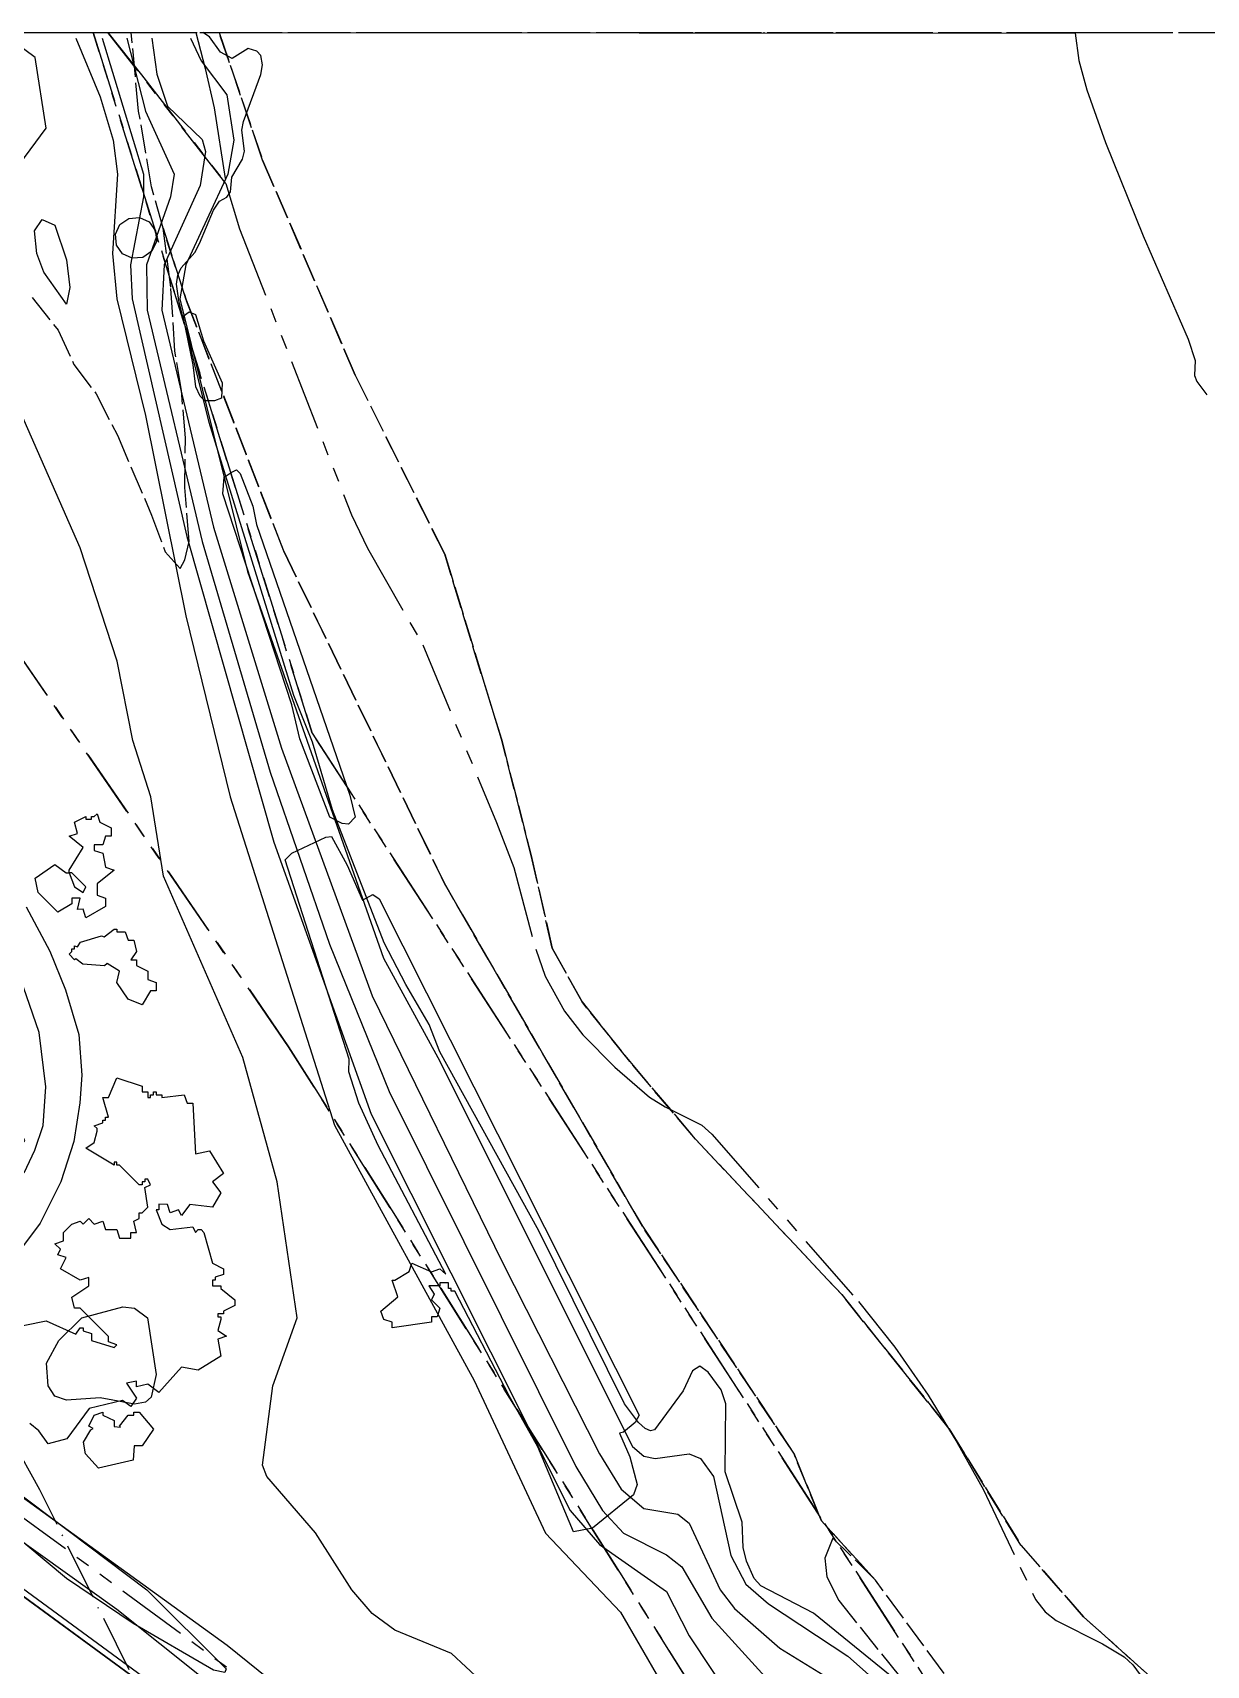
# Model space of a CAD drawing. Header units: metres. Extents: x -400 to 800, y -650 to 500.
# Drawn here: x -245.3 to -140.9, y 354.7 to 500 of the extents above; entities that cross this region are included whole.
import ezdxf

# ---------------------------------------------------------------- set-up
doc = ezdxf.new("R2010")
doc.units = ezdxf.units.M
doc.header["$LTSCALE"] = 2
for name, pattern in [('DASHDOT', [3.556, 2.54, -0.508, 0, -0.508]), ('DASHED', [1.524, 1.27, -0.254]), ('PHANTOM', [6.35, 3.175, -0.635, 0.635, -0.635, 0.635, -0.635])]:
    doc.linetypes.add(name, pattern=pattern)
for name, color, linetype in [('SITE-FLOOD-LIMIT', 5, 'DASHED'), ('SITE-PATH', 84, 'CONTINUOUS'), ('SITE-PROPERTY', 7, 'PHANTOM'), ('SITE-ROAD-CURB', 7, 'CONTINUOUS'), ('SITE-ROAD-PAVED', 7, 'CONTINUOUS'), ('SITE-SETBACK-WATER', 1, 'DASHDOT'), ('SITE-TREE-CANOPY', 94, 'CONTINUOUS'), ('SITE-WATER-EDGE', 5, 'CONTINUOUS'), ('TOPO-CONTOUR-MAJOR', 8, 'CONTINUOUS'), ('TOPO-CONTOUR-MINOR', 9, 'CONTINUOUS')]:
    doc.layers.add(name, color=color, linetype=linetype)

msp = doc.modelspace()

# ---------------------------------------------------------------- linework, layer by layer
at = {"layer": 'SITE-FLOOD-LIMIT'}
for points in [[(-164.22, 353.99), (-170.33, 362.31), (-175.13, 367.57), (-177.59, 373.59), (-191.06, 393.79), (-208.59, 424.14), (-222.97, 453.87), (-231.65, 476.23), (-233.71, 482.6), (-234.72, 486.28), (-235.88, 493.02), (-236.53, 500), (-228.71, 500), (-224.85, 488.65), (-216.61, 469.53), (-208.65, 453.59), (-203.6, 437.13), (-200.94, 426.77), (-199.08, 418.53), (-196.43, 413.75), (-192.18, 408.44), (-186.33, 401.53), (-173.32, 387.72), (-163.76, 375.77), (-157.38, 365.41), (-151.81, 359.04), (-144.1, 352.13)], [(-144.1, 352.13), (-151.81, 359.04), (-157.38, 365.41), (-163.76, 375.77), (-173.32, 387.72), (-186.33, 401.53), (-192.18, 408.44), (-196.43, 413.75), (-199.08, 418.53), (-200.94, 426.77), (-203.6, 437.13), (-208.65, 453.59), (-216.61, 469.53), (-224.85, 488.65), (-228.71, 500), (-77.69, 500)], [(-245.34, 476.44), (-243.05, 473.52), (-241.63, 470.46), (-239.65, 467.85), (-237.77, 464.17), (-234.72, 457.07), (-233.51, 453.8), (-232.18, 452.32), (-231.78, 453.08), (-231.37, 454.72), (-231.76, 459.52), (-231.71, 463.91), (-232.06, 468.15), (-232.66, 471.67), (-233.01, 477.34), (-233.71, 482.6), (-231.65, 476.23), (-222.97, 453.87), (-208.59, 424.14), (-191.06, 393.79), (-177.59, 373.59), (-175.13, 367.57), (-170.33, 362.31), (-174.12, 366.04), (-174.84, 364.26), (-174.65, 362.58), (-173.59, 360.49), (-167.38, 352.73)]]:
    msp.add_lwpolyline(points, dxfattribs=at)
at = {"layer": 'SITE-PATH'}
for points in [[(-245.87, 422.2), (-243.78, 418.28), (-242.4, 414.84), (-241.19, 410.85), (-240.94, 407.23), (-241.11, 404.78), (-241.63, 401.33), (-242.81, 397.75), (-244.64, 394.06), (-254.88, 380.39)], [(-246.07, 398.55), (-245.12, 400.57), (-244.38, 402.76), (-244.14, 406.19), (-244.72, 411.02), (-246.68, 416.69)], [(-253.85, 375.21), (-228.01, 356.51), (-216.97, 347.62)], [(-230.18, 353.59), (-237.81, 359.7), (-254.03, 371.28)]]:
    msp.add_lwpolyline(points, dxfattribs=at)
at = {"layer": 'SITE-PROPERTY'}
for points in [[(-220.44, 437.68), (-161.35, 346.54), (-123.51, 309.63), (-117.34, 295.37), (-110.55, 278.87), (-104.72, 264.01), (-180.97, 319.98), (-172.9, 330.94), (-222.53, 409.76), (-261.99, 467.18), (-244.12, 491.51), (-245.08, 497.8), (-248.08, 500), (-239.92, 500)], [(-229.97, 496.8), (-229.17, 493.3), (-228.12, 486.59), (-238.61, 500), (-230.79, 500)], [(-262.08, 379.52), (-246, 401.41), (-274.45, 450.19), (-261.99, 467.18), (-222.53, 409.76), (-172.9, 330.94), (-180.97, 319.98)]]:
    msp.add_lwpolyline(points, close=True, dxfattribs=at)
msp.add_lwpolyline([(-161.35, 346.54), (-220.44, 437.68), (-239.92, 500), (-238.61, 500), (-235.63, 496.24), (-228.12, 486.59), (-226.9, 482.55), (-216.94, 457.1), (-215.53, 454.13), (-210.59, 445.52), (-204.04, 429.72), (-202.51, 425.71), (-200.55, 418.44), (-199.72, 416.05), (-198, 412.92), (-196.36, 410.82), (-193.52, 407.94), (-190.42, 405.28), (-189.04, 404.41), (-185.78, 402.77), (-184.88, 401.99), (-171.83, 387.09), (-168.59, 383.04), (-165.63, 378.76), (-163.09, 374.59), (-160.7, 370.33), (-156.08, 360.58), (-155.21, 359.48), (-154.23, 358.7), (-150.12, 356.63), (-148.2, 355.47), (-147.41, 354.75), (-146.78, 353.87)], dxfattribs=at)
at = {"layer": 'SITE-ROAD-CURB'}
for points in [[(-52.09, 218.48), (-304.09, 403.38)], [(-303.76, 403.75), (-50.55, 218.07)]]:
    msp.add_lwpolyline(points, dxfattribs=at)
at = {"layer": 'SITE-ROAD-PAVED'}
msp.add_lwpolyline([(-298.58, 399.26), (-144.34, 286.28)], dxfattribs=at)
at = {"layer": 'SITE-SETBACK-WATER'}
msp.add_lwpolyline([(-236.73, 354.32), (-244.66, 370.34), (-252.7, 384.89), (-254.75, 389.19), (-257.54, 394.28), (-260.09, 399.51), (-265.37, 413.08), (-267.39, 419.62), (-269.22, 424.33), (-273.51, 437.73), (-276.81, 448.66), (-278.12, 453.24), (-280.82, 464.09), (-281.98, 470.31), (-282.47, 475.48), (-282.42, 480.68), (-281.84, 485.84), (-280.75, 491.08), (-279.82, 494.08), (-280.17, 498.89), (-280.14, 500), (-99.88, 500)], dxfattribs=at)
at = {"layer": 'SITE-TREE-CANOPY'}
for points in [[(-237.94, 482.06), (-237.54, 482.92), (-236.76, 483.47), (-235.81, 483.56), (-234.94, 483.16), (-234.39, 482.37), (-234.3, 481.42), (-234.71, 480.55), (-235.49, 480), (-236.44, 479.92), (-237.31, 480.32), (-237.86, 481.1)], [(-231.39, 475.15), (-230.83, 474.92), (-230.11, 472.58), (-228.44, 468.83), (-228.51, 467.49), (-229.14, 467.25), (-230, 467.25), (-230.39, 467.64), (-230.79, 468.49), (-231.04, 470.45), (-231.93, 474.77)], [(-227.65, 460.85), (-227.18, 461.1), (-226.84, 460.77), (-225.73, 457.88), (-225.38, 456.23), (-217.09, 432.15), (-216.6, 430.2), (-217.21, 429.56), (-217.77, 429.64), (-218.88, 430.18), (-221.53, 437.15), (-222.25, 440.2), (-228.38, 458.95), (-228.28, 460.46)], [(-242.07, 425.49), (-240.82, 427.49), (-242.07, 428.5), (-241.32, 428.74), (-241.57, 429.74), (-240.57, 430.24), (-240.57, 430), (-240.07, 430), (-240.07, 430.24), (-239.82, 430.24), (-239.57, 430.5), (-239.32, 429.74), (-238.32, 429.24), (-238.32, 428.49), (-238.82, 428.49), (-239.07, 427.74), (-239.82, 427.74), (-239.82, 427.24), (-239.07, 426.99), (-238.82, 425.75), (-238.07, 425.49), (-239.57, 424.25), (-239.57, 423.24), (-238.82, 422.99), (-238.82, 422.24), (-240.57, 421.24), (-240.82, 422), (-241.32, 421.99), (-241.07, 422.99), (-241.82, 422.99), (-241.82, 422.49), (-243.07, 421.74), (-244.82, 423.49), (-245.07, 424.75), (-243.32, 425.99), (-242.32, 425.25), (-242.07, 425.25)], [(-215.96, 422.82), (-215.03, 423.3), (-214.47, 422.91), (-191.34, 376.97), (-191.69, 376.32), (-192.74, 375.47), (-193.08, 375.38), (-192.19, 373.28), (-191.52, 370.81), (-191.86, 369.89), (-195.51, 366.91), (-197.19, 366.61), (-200.37, 374.17), (-202.91, 378.71), (-207.75, 388), (-208.07, 388), (-208.07, 388.24), (-208.32, 388.24), (-208.32, 388.74), (-209.07, 388.74), (-209.07, 388.49), (-210.07, 388.49), (-209.57, 387.74), (-209.82, 387.24), (-209.07, 386.5), (-209.32, 385.74), (-209.82, 385.74), (-209.82, 385.24), (-213.32, 384.74), (-213.32, 385.24), (-214.07, 385.5), (-214.32, 386.24), (-212.82, 387.5), (-213.32, 388.99), (-213.07, 388.99), (-211.82, 389.75), (-211.57, 390.49), (-209.82, 389.74), (-209.07, 389.99), (-208.54, 389.52), (-214.57, 400.99), (-216.29, 404.74), (-217.18, 407.52), (-217.15, 408.65), (-222.84, 426.4), (-222.26, 426.99), (-219.23, 428.41), (-218.71, 428.47), (-217.33, 425.93)], [(-241.57, 423.99), (-240.82, 423.49), (-240.57, 423.99), (-241.82, 425.25), (-242.07, 425.25)], [(-238.92, 416.97), (-240.84, 417.12), (-241.48, 417.58), (-241.57, 417.49), (-242.07, 417.99), (-241.82, 418.24), (-241.82, 418.49), (-241.57, 418.49), (-241.57, 418.74), (-241.32, 418.66), (-241.04, 419.07), (-239.17, 419.62), (-238.95, 419.54), (-238.07, 420.24), (-237.82, 420.24), (-237.82, 420), (-237.07, 420), (-236.82, 419.24), (-236.32, 419.24), (-236.07, 418.24), (-236.57, 417.49), (-236.07, 417.49), (-236.07, 416.99), (-235.07, 416.49), (-235.07, 415.75), (-234.32, 415.49), (-234.32, 414.74), (-234.82, 414.74), (-235.57, 413.49), (-236.82, 413.99), (-237.82, 415.49), (-237.57, 416.49), (-238.67, 417.18)], [(-240.32, 375.99), (-239.82, 376.99), (-239.07, 377.25), (-239.07, 376.99), (-238.07, 376.49), (-238.07, 375.98), (-237.5, 375.9), (-237.57, 375.99), (-236.82, 376.99), (-236.32, 376.99), (-236.32, 377.25), (-235.82, 377.25), (-234.57, 375.74), (-235.57, 374.24), (-236.29, 374.24), (-236.36, 372.98), (-239.44, 372.27), (-240.62, 373.54), (-240.77, 374.57), (-240.13, 375.67), (-239.91, 375.79)]]:
    msp.add_lwpolyline(points, close=True, dxfattribs=at)
msp.add_lwpolyline([(-247.9, 384.6), (-244.11, 385.37), (-241.48, 384.19), (-241.07, 384.74), (-240.82, 384.74), (-240.82, 384.49), (-240.07, 384.24), (-240.07, 383.62), (-238.06, 383), (-237.82, 383.24), (-238.57, 383.49), (-238.57, 383.99), (-241.07, 386.49), (-241.57, 386.49), (-241.82, 387.49), (-240.32, 388.49), (-240.32, 389.24), (-241.07, 388.99), (-242.82, 390), (-242.32, 391), (-243.07, 391.24), (-242.82, 391.74), (-243.32, 392.24), (-242.57, 392.49), (-242.57, 393.24), (-241.82, 393.99), (-241.07, 394.24), (-240.82, 393.99), (-240.32, 394.49), (-239.82, 393.99), (-239.07, 394.24), (-238.82, 393.49), (-237.82, 393.49), (-237.57, 392.74), (-236.57, 392.74), (-236.57, 393.24), (-236.07, 393.24), (-236.32, 394.24), (-235.82, 394.49), (-235.82, 394.99), (-235.57, 394.99), (-235.07, 395.49), (-235.32, 397.25), (-234.82, 397.49), (-235.07, 397.99), (-235.32, 397.99), (-235.32, 397.75), (-235.57, 397.75), (-235.57, 397.49), (-235.82, 397.49), (-237.57, 399.24), (-237.82, 399.24), (-237.82, 399.49), (-238.07, 399.49), (-238.07, 399.24), (-240.57, 400.74), (-239.82, 401.24), (-239.57, 402.24), (-239.57, 402.5), (-239.82, 402.74), (-239.07, 402.99), (-239.07, 403.24), (-238.82, 403.24), (-238.82, 403.49), (-238.57, 403.49), (-239.07, 405.25), (-238.57, 405.25), (-237.82, 406.99), (-235.57, 406.25), (-235.57, 405.75), (-235.07, 405.75), (-235.07, 405.24), (-234.82, 405.24), (-234.82, 405.49), (-234.57, 405.49), (-234.57, 405.75), (-234.32, 405.75), (-234.32, 405.49), (-233.82, 405.49), (-233.82, 405.24), (-231.82, 405.49), (-231.57, 404.74), (-231.07, 404.74), (-230.82, 400.24), (-229.57, 400.49), (-228.32, 398.49), (-229.32, 397.75), (-228.57, 396.75), (-229.32, 395.49), (-231.32, 395.74), (-232.07, 394.74), (-232.32, 395.24), (-233.07, 394.99), (-233.32, 395.74), (-234.07, 395.75), (-234.07, 395.24), (-234.32, 395.24), (-233.82, 393.99), (-233.07, 393.5), (-231.07, 393.74), (-230.82, 393.24), (-230.57, 393.5), (-230.32, 393.5), (-230.07, 393.24), (-229.32, 390.49), (-228.32, 389.99), (-228.32, 389.49), (-229.07, 389.25), (-229.07, 388.99), (-229.32, 388.99), (-229.32, 388.49), (-228.57, 388.49), (-228.57, 388.25), (-227.32, 387.25), (-227.32, 386.74), (-228.32, 386.24), (-228.32, 385.99), (-228.82, 385.99), (-228.82, 385.74), (-228.57, 385.74), (-228.57, 385.49), (-228.82, 384.5), (-228.07, 384), (-228.82, 383.74), (-228.57, 382.24), (-230.57, 380.99), (-232.07, 381.24), (-234.07, 378.99), (-235.07, 379.74), (-236.07, 379.49), (-236.07, 379.99), (-236.97, 379.84), (-236.07, 378.49), (-236.57, 377.75), (-237.32, 378.27), (-240.28, 377.56), (-242.26, 374.88), (-243.92, 374.42), (-244.77, 375.6), (-245.57, 376.25)], dxfattribs=at)
at = {"layer": 'SITE-WATER-EDGE'}
msp.add_lwpolyline([(-167.58, 352.66), (-175.82, 359.36), (-180.53, 361.8), (-181.12, 362.44), (-181.8, 363.99), (-182.09, 365.2), (-182.18, 367.46), (-183.7, 371.93), (-183.63, 378), (-184.05, 379.23), (-185.22, 380.81), (-185.94, 381.33), (-186.59, 380.91), (-187.43, 379.13), (-189.98, 375.67), (-190.35, 375.58), (-190.8, 375.78), (-191.4, 376.32), (-192.66, 378), (-200.27, 393.37), (-209.07, 409.32), (-210.03, 411.74), (-212.1, 415.3), (-214.02, 419.01), (-218.62, 430.83), (-220.42, 436.87), (-222.08, 441.01), (-229.6, 465.31), (-232.3, 476.16), (-232.52, 477.63), (-232.38, 478.43), (-232.08, 479.07), (-230.89, 480.45), (-230.45, 481.23), (-229.23, 484.2), (-228.69, 485.01), (-228.04, 485.35), (-227.7, 485.85), (-227.6, 487.15), (-226.64, 488.74), (-226.45, 489.45), (-226.7, 491.31), (-226.56, 492.09), (-225.01, 496.29), (-224.87, 497.13), (-225.01, 497.98), (-225.36, 498.36), (-226.12, 498.58), (-227.57, 497.7), (-228.58, 498.26), (-229.58, 499.63), (-230.18, 500), (-152.56, 499.96), (-152.24, 497.52), (-151.52, 494.9), (-149.84, 490.23), (-146.51, 481.93), (-142.49, 472.72), (-141.87, 470.83), (-141.93, 469.5), (-141.73, 468.95), (-140.85, 467.77)], dxfattribs=at)
at = {"layer": 'TOPO-CONTOUR-MAJOR'}
msp.add_lwpolyline([(-239.11, 499.5), (-235.46, 487.4), (-235.44, 485.39), (-236.6, 479.34), (-236.46, 476.32), (-231.59, 455.16), (-223.84, 427.96), (-215.19, 403.77), (-197.49, 368.51), (-194.88, 365.48), (-188.9, 361.28), (-186.89, 357.35), (-180.93, 348.35)], dxfattribs=at)
at = {"layer": 'TOPO-CONTOUR-MINOR'}
for points in [[(-205.5, 353.39), (-208.05, 355.78), (-213.09, 357.86), (-215.1, 359.33), (-216.9, 361.45), (-220.14, 366.51), (-224.48, 371.53), (-224.86, 372.54), (-223.93, 379.59), (-221.77, 385.64), (-223.56, 397.73), (-226.6, 408.81), (-233.67, 424.93), (-234.78, 431.99), (-236.39, 437.02), (-237.78, 444.08), (-241.09, 454.15), (-246.4, 466.24), (-248.35, 471.71), (-254.4, 480.22), (-258.93, 490.43), (-262.76, 496.47), (-264.11, 499.5)], [(-241.47, 499.5), (-239.29, 494.28), (-238.15, 490.43), (-237.76, 487.4), (-238.19, 480.35), (-237.82, 476.32), (-235.26, 465.92), (-231.67, 448.11), (-227.72, 431.99), (-218.44, 402.77), (-206.03, 380.06), (-199.69, 366.49), (-193.02, 359.44), (-189.5, 353.39)], [(-236.92, 499.5), (-235.26, 493.02), (-232.71, 487.4), (-233.04, 485.39), (-235.17, 479.34), (-235.12, 475.31), (-230.22, 454.71), (-224.17, 434.2), (-218.91, 418.89), (-213.59, 405.79), (-196.97, 372.41), (-194.6, 368.51), (-192.75, 366.49), (-188.9, 364.56), (-187.54, 363.47), (-184.87, 358.92), (-178.95, 352.38)], [(-234.7, 499.5), (-234.25, 496.32), (-233.31, 493.45), (-230.22, 490.5), (-229.92, 489.42), (-230.4, 486.4), (-233.6, 479.34), (-233.82, 475.31), (-229.21, 456.01), (-223.16, 436.32), (-215.1, 414.3), (-203.57, 390.67), (-194.88, 373.54), (-192.94, 370.4), (-190.92, 368.66), (-187.9, 368.18), (-186.89, 367.36), (-184.14, 361.45), (-182.86, 359.78), (-178.83, 356.24), (-174.2, 353.39)], [(-231.27, 499.5), (-230.31, 497.48), (-228.03, 494.46), (-227.41, 490.43), (-227.94, 487.4), (-231.67, 479.34), (-232.22, 476.32), (-226.19, 452.04), (-214.1, 417.63), (-209.26, 408.81), (-191.93, 374.18), (-190.92, 373.33), (-189.91, 373.11), (-186.89, 373.53), (-185.88, 373.12), (-184.73, 371.53), (-183.19, 364.48), (-181.85, 361.94), (-179.84, 360.2), (-172.78, 355.52), (-167.74, 351.07)]]:
    msp.add_lwpolyline(points, dxfattribs=at)
for points in [[(-244.47, 483.37), (-243.32, 482.86), (-242.31, 479.77), (-242, 477.33), (-242.31, 475.84), (-244.32, 478.69), (-244.95, 480.35), (-245.13, 482.37)], [(-240.92, 385.64), (-237.27, 386.63), (-236.26, 386.51), (-235.1, 385.64), (-234.32, 380.6), (-234.77, 378.58), (-235.26, 378.15), (-236.26, 377.95), (-239.29, 378.52), (-242.31, 378.31), (-243.32, 378.67), (-243.94, 379.59), (-244.09, 381.61), (-242.98, 383.62)], [(-255.45, 375.56), (-247.35, 370.62), (-235.15, 361.45), (-228.08, 354.4), (-228.2, 354.09), (-229.21, 354.3), (-236.36, 358.43), (-242.31, 362.45), (-253.18, 371.53), (-255.54, 374.55)]]:
    msp.add_lwpolyline(points, close=True, dxfattribs=at)

doc.saveas('drawing.dxf')
